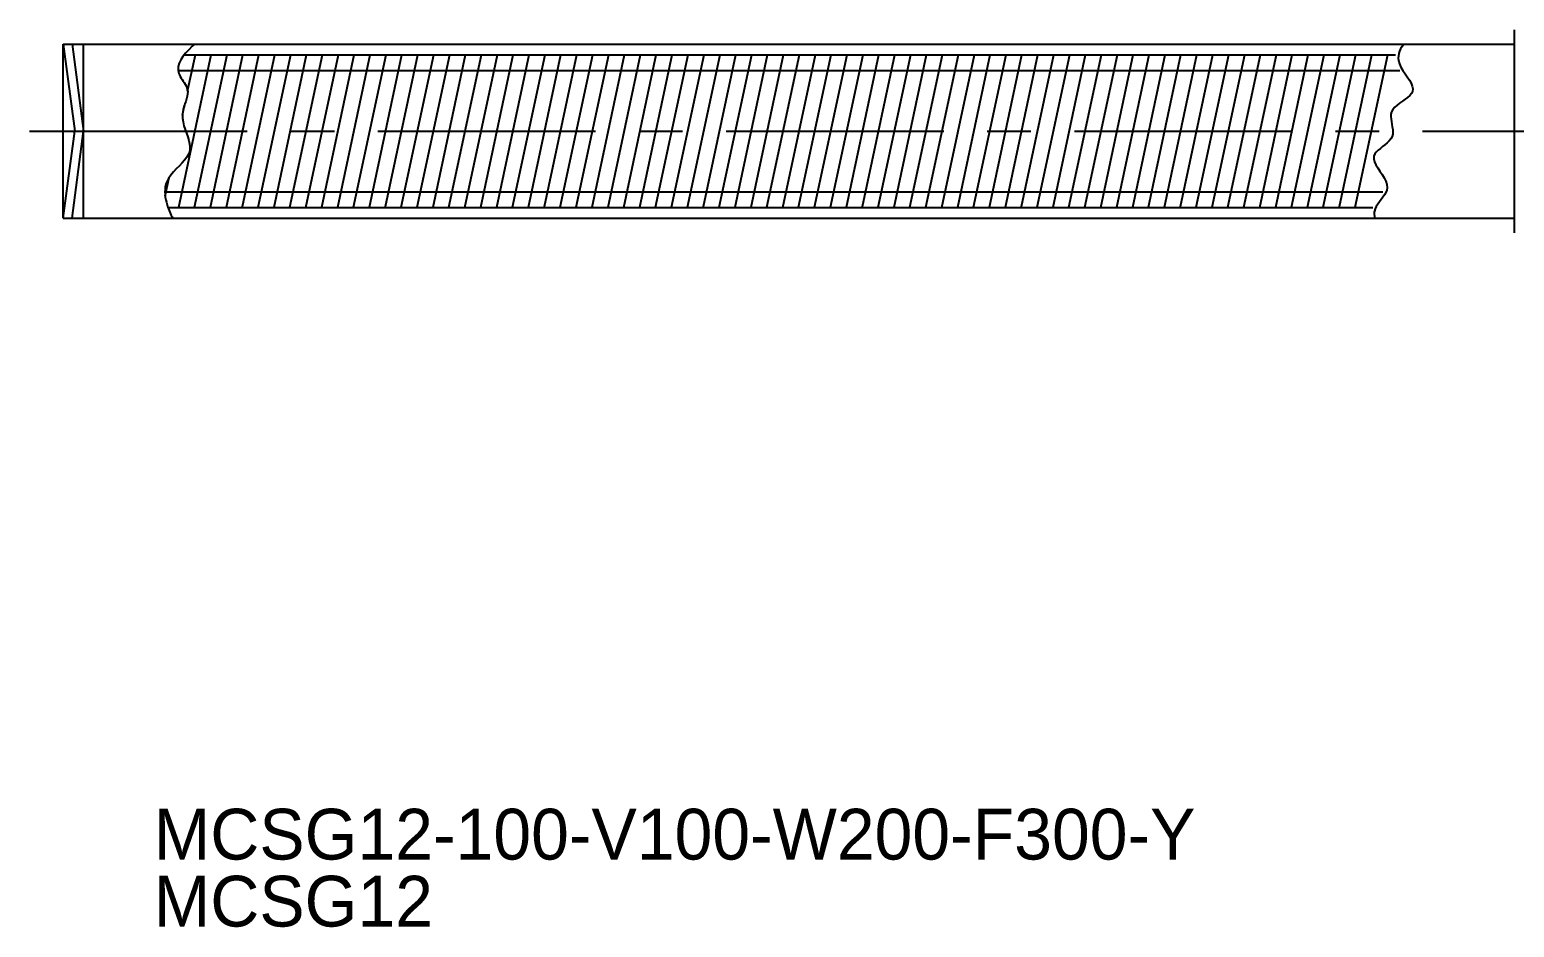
# Model space of a CAD drawing. Extents: x 54 to 350, y 204 to 271.
# Drawn here: x 53.9 to 156.2, y 203.6 to 265.5 of the extents above; entities that cross this region are included whole.
import ezdxf

# ---------------------------------------------------------------- set-up
doc = ezdxf.new("R2010")
doc.units = 0
doc.header["$LTSCALE"] = 12
doc.linetypes.add('CENTER', pattern=[2, 1.25, -0.25, 0.25, -0.25])
doc.layers.get('0').update_dxf_attribs({"linetype": 'CONTINUOUS'})
doc.layers.add('CENTER', color=1, linetype='CENTER')

msp = doc.modelspace()

# ---------------------------------------------------------------- linework, layer by layer
at = {"color": 7, "linetype": 'CONTINUOUS'}
for p, q in [((156.22, 265.54), (156.22, 251.54)), ((56.22, 252.54), (56.22, 264.54)), ((56.22, 264.54), (156.22, 264.54)), ((56.22, 264.54), (57.01, 258.54)), ((56.83, 264.54), (57.62, 258.54)), ((57.62, 252.54), (57.62, 264.54)), ((56.22, 252.54), (57.01, 258.54)), ((56.83, 252.54), (57.62, 258.54)), ((56.22, 252.54), (156.22, 252.54))]:
    msp.add_line(p, q, dxfattribs=at)
at = {"color": 3, "linetype": 'CONTINUOUS'}
for p, q in [((64.17, 253.31), (66.41, 263.8)), ((64.54, 263.8), (148.04, 263.8)), ((64.78, 261.3), (65.32, 263.8)), ((65.27, 253.31), (67.51, 263.8)), ((66.36, 253.31), (68.6, 263.8)), ((67.46, 253.31), (69.7, 263.8)), ((68.57, 253.36), (70.79, 263.8)), ((69.65, 253.31), (71.89, 263.8)), ((70.75, 253.31), (72.99, 263.8)), ((71.84, 253.3), (74.08, 263.8)), ((72.93, 253.28), (75.18, 263.8)), ((74.03, 253.31), (76.27, 263.8)), ((75.13, 253.31), (77.37, 263.8)), ((76.22, 253.31), (78.46, 263.8)), ((77.32, 253.31), (79.56, 263.8)), ((78.43, 253.36), (80.66, 263.8)), ((79.51, 253.31), (81.75, 263.8)), ((80.61, 253.31), (82.85, 263.8)), ((81.7, 253.3), (83.94, 263.8)), ((82.8, 253.31), (85.04, 263.8)), ((83.89, 253.28), (86.14, 263.8)), ((84.99, 253.31), (87.23, 263.8)), ((86.09, 253.31), (88.33, 263.8)), ((87.18, 253.31), (89.42, 263.8)), ((88.28, 253.31), (90.52, 263.8)), ((89.38, 253.36), (91.61, 263.8)), ((90.47, 253.31), (92.71, 263.8)), ((91.56, 253.31), (93.81, 263.8)), ((92.66, 253.3), (94.9, 263.8)), ((93.76, 253.31), (96, 263.8)), ((94.85, 253.28), (97.09, 263.8)), ((95.95, 253.31), (98.19, 263.8)), ((97.04, 253.31), (99.28, 263.8)), ((98.14, 253.31), (100.38, 263.8)), ((99.23, 253.31), (101.48, 263.8)), ((100.34, 253.36), (102.57, 263.8)), ((101.43, 253.31), (103.67, 263.8)), ((102.52, 253.31), (104.76, 263.8)), ((103.62, 253.3), (105.86, 263.8)), ((104.71, 253.31), (106.95, 263.8)), ((105.8, 253.28), (108.05, 263.8)), ((106.9, 253.31), (109.15, 263.8)), ((108, 253.31), (110.24, 263.8)), ((109.1, 253.31), (111.34, 263.8)), ((110.19, 253.31), (112.43, 263.8)), ((111.3, 253.36), (113.53, 263.8)), ((112.38, 253.31), (114.62, 263.8)), ((113.48, 253.31), (115.72, 263.8)), ((114.57, 253.3), (116.82, 263.8)), ((115.67, 253.31), (117.91, 263.8)), ((116.76, 253.28), (119.01, 263.8)), ((117.86, 253.31), (120.1, 263.8)), ((118.96, 253.31), (121.2, 263.8)), ((120.05, 253.31), (122.29, 263.8)), ((121.15, 253.31), (123.39, 263.8)), ((122.26, 253.36), (124.49, 263.8)), ((123.34, 253.31), (125.58, 263.8)), ((124.44, 253.31), (126.68, 263.8)), ((125.53, 253.3), (127.77, 263.8)), ((126.63, 253.31), (128.87, 263.8)), ((127.72, 253.28), (129.96, 263.8)), ((128.82, 253.31), (131.06, 263.8)), ((129.92, 253.31), (132.16, 263.8)), ((131.01, 253.31), (133.25, 263.8)), ((132.11, 253.31), (134.35, 263.8)), ((133.21, 253.36), (135.44, 263.8)), ((134.3, 253.31), (136.54, 263.8)), ((135.39, 253.31), (137.64, 263.8)), ((136.49, 253.3), (138.73, 263.8)), ((137.59, 253.31), (139.83, 263.8)), ((138.68, 253.28), (140.92, 263.8)), ((139.78, 253.31), (142.02, 263.8)), ((140.87, 253.31), (143.11, 263.8)), ((141.97, 253.31), (144.21, 263.8)), ((143.06, 253.31), (145.31, 263.8)), ((144.17, 253.36), (146.4, 263.8)), ((145.26, 253.31), (147.5, 263.8)), ((64.13, 262.73), (148.33, 262.73)), ((64.43, 259.64), (64.58, 260.34)), ((63.24, 254.08), (63.51, 255.34)), ((63.22, 254.36), (147.17, 254.36)), ((63.43, 253.28), (146.47, 253.28))]:
    msp.add_line(p, q, dxfattribs=at)
at = {"color": 3, "linetype": 'CONTINUOUS', "flags": 128}
for points in [[(65.25, 264.54), (65.09, 264.4), (64.86, 264.16), (64.65, 263.93), (64.46, 263.7), (64.31, 263.46), (64.2, 263.23), (64.13, 263), (64.13, 262.76), (64.18, 262.53), (64.22, 262.42), (64.28, 262.32), (64.34, 262.21), (64.41, 262.11), (64.48, 262), (64.55, 261.89), (64.62, 261.78), (64.68, 261.67), (64.73, 261.56), (64.76, 261.45), (64.79, 261.28), (64.78, 261.12), (64.76, 260.95), (64.72, 260.77), (64.66, 260.6), (64.6, 260.42), (64.55, 260.24), (64.49, 260.06), (64.45, 259.88), (64.43, 259.7), (64.43, 259.44), (64.47, 259.18), (64.53, 258.91), (64.62, 258.65), (64.71, 258.4), (64.79, 258.15), (64.87, 257.9), (64.92, 257.66), (64.95, 257.43), (64.93, 257.2), (64.86, 256.98), (64.74, 256.76), (64.58, 256.55), (64.4, 256.35), (64.21, 256.14), (64, 255.94), (63.81, 255.73), (63.63, 255.51), (63.47, 255.28), (63.35, 255.04), (63.29, 254.88), (63.25, 254.71), (63.23, 254.53), (63.22, 254.36), (63.23, 254.18), (63.25, 254), (63.28, 253.82), (63.32, 253.64), (63.37, 253.46), (63.43, 253.29), (63.47, 253.18), (63.52, 253.07), (63.56, 252.95), (63.61, 252.85), (63.66, 252.74), (63.71, 252.63), (63.76, 252.54)], [(148.59, 264.54), (148.57, 264.53), (148.48, 264.37), (148.39, 264.21), (148.32, 264.05), (148.26, 263.89), (148.23, 263.73), (148.22, 263.57), (148.23, 263.41), (148.3, 263.18), (148.41, 262.96), (148.54, 262.73), (148.69, 262.5), (148.84, 262.28), (148.99, 262.06), (149.11, 261.85), (149.19, 261.65), (149.23, 261.46), (149.21, 261.28), (149.14, 261.14), (149.02, 261), (148.87, 260.87), (148.7, 260.74), (148.51, 260.61), (148.32, 260.48), (148.14, 260.34), (147.98, 260.2), (147.85, 260.04), (147.76, 259.87), (147.72, 259.71), (147.71, 259.55), (147.73, 259.38), (147.75, 259.2), (147.78, 259.03), (147.81, 258.85), (147.84, 258.67), (147.85, 258.5), (147.84, 258.34), (147.8, 258.18), (147.72, 258.02), (147.6, 257.88), (147.46, 257.74), (147.31, 257.61), (147.15, 257.48), (146.99, 257.36), (146.84, 257.23), (146.71, 257.1), (146.61, 256.97), (146.55, 256.83), (146.53, 256.64), (146.58, 256.44), (146.68, 256.23), (146.81, 256.01), (146.96, 255.78), (147.11, 255.55), (147.25, 255.32), (147.36, 255.09), (147.44, 254.86), (147.46, 254.64), (147.43, 254.48), (147.37, 254.32), (147.28, 254.16), (147.17, 254), (147.05, 253.84), (146.93, 253.68), (146.81, 253.52), (146.71, 253.36), (146.63, 253.2), (146.58, 253.02), (146.57, 252.95), (146.57, 252.87), (146.57, 252.79), (146.58, 252.71), (146.59, 252.63), (146.6, 252.55), (146.6, 252.54)]]:
    msp.add_lwpolyline(points, dxfattribs=at)
at = {"layer": 'CENTER', "color": 1}
msp.add_line((53.9, 258.54), (201.72, 258.54), dxfattribs=at)

# ---------------------------------------------------------------- texts
at = {"color": 7, "linetype": 'CONTINUOUS'}
for s, p in [('MCSG12-100-V100-W200-F300-Y', (62.45, 208.32)), ('MCSG12', (62.45, 203.7))]:
    msp.add_text(s, height=3.5, dxfattribs=at).set_placement(p)

doc.saveas('drawing.dxf')
